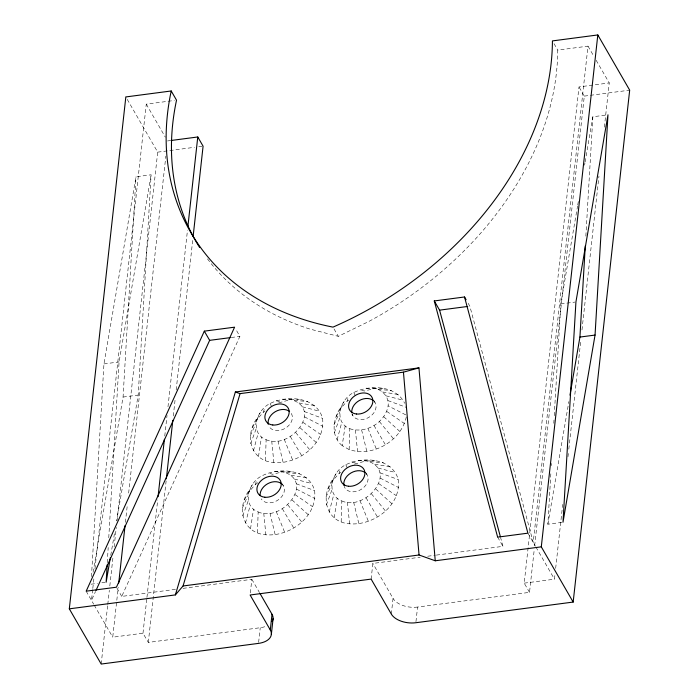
<?xml version="1.0" encoding="UTF-8"?>
<svg xmlns="http://www.w3.org/2000/svg" width="699" height="699" viewBox="0 0 699 699"><rect width="100%" height="100%" fill="white"/><g stroke="black" fill="none" stroke-linecap="round" stroke-linejoin="round"><path stroke-width="0.52" stroke-dasharray="3.5 2.62" d="M257.477 532.83L258.158 511.939C241.164 505.263 248.538 481.952 262.151 475.757C279.207 467.019 308.678 469.02 314.594 490.584C317.8 516.509 290.059 536.832 265.891 534.805C241.976 533.119 236.21 507.02 249.473 489.92M265.454 460.589L266.127 439.706C249.132 433.022 256.516 409.71 270.129 403.515C287.184 394.778 316.656 396.779 322.571 418.343C325.778 444.267 298.036 464.59 273.868 462.572C249.954 460.877 244.187 434.778 257.45 417.679M341.164 521.838L341.837 500.956C324.843 494.272 332.217 470.96 345.83 464.765C362.895 456.028 392.357 458.028 398.281 479.593C401.479 505.517 373.747 525.84 349.57 523.822C325.655 522.127 319.897 496.028 333.152 478.929M372.41 388.024C381.427 388.6 389.387 396.534 388.12 405.848L406.591 415.302C402.423 440.387 373.152 457.565 349.142 449.597L349.815 428.714C332.82 422.03 340.195 398.727 353.808 392.523C369.754 384.529 396.158 385.28 404.66 403.306M91.464 576.614L103.95 363.926L135.999 176.777L151.124 174.785L138.201 395.066L116.646 520.912M107.288 562.695L108.188 547.5M108.756 537.732L119.075 361.942L151.124 174.785M93.046 572.376L123.068 397.058L135.999 176.777M561.917 522.371L547.876 524.215L550.864 473.214M551.31 465.613L551.441 463.446M553.8 423.297L553.984 420.038M554.246 415.704L560.799 303.934L577.566 206.048M585.849 236.14L592.857 116.777L606.898 114.933M92.679 589.554L91.482 600.389L95.545 591.45M92.801 588.471L93.876 578.72M94.95 568.969L146.266 104.151L174.366 100.464M101.189 664.05L107.655 605.483M107.777 604.399L109.332 590.297M109.813 585.963L113.046 556.684M114.12 546.915L116.279 527.396M116.995 520.886L157.703 152.146L125.829 96.934M264.729 626.723A19.319 11.167 6.3 0 1 260.246 627.719L148.302 642.416L142.989 633.215L112.731 637.191L118.236 587.352M125.409 522.345L127.323 505.01M128.642 493.092L165.846 156.122M142.989 633.215L146.816 598.545M146.939 597.462L157.703 499.951M164.763 436.027L167.035 415.433M167.987 406.766L187.489 230.163M148.302 642.416L166.126 480.982M173.3 415.975L175.1 399.714M176.174 389.963L192.802 239.364M250.338 592.909L251.841 579.322L182.998 588.366M258.63 642.346L260.246 627.719M371.125 579.104L372.855 563.429L420.186 557.217M391.318 614.072L393.048 598.396L372.855 563.429M415.957 621.682L417.574 607.055L529.519 592.359L534.185 550.096M529.519 592.359L524.206 583.149L578.99 86.921L609.248 82.945L604.338 127.367M207.498 258.892A313.283 235.362 -30 0 0 310.164 329.15L338.299 336.324L368.871 321.444A313.283 235.362 -30 0 0 557.741 50.11L587.999 46.134L533.215 542.372L469.842 306.179L467.71 302.492M534.665 545.762L584.303 96.121L578.99 86.921M524.206 583.149L554.464 579.183L555.058 573.765M555.661 568.348L562.712 504.416M567.981 456.744L568.339 453.494M568.811 449.16L580.773 340.815M581.97 329.98L598.956 176.122M258.481 456.596L261.487 437.041M250.513 528.837L253.51 509.283M349.142 449.597L342.169 445.604L345.166 426.049M334.192 517.845L337.189 498.291M110.748 555.329L114.802 531.668M577.75 204.973L578.484 200.674M584.565 165.182L584.932 163.024M585.115 161.95L592.857 116.777M547.876 524.215L568.872 401.593M266.127 439.706C290.784 450.82 325.052 407.115 288.722 399.015M258.158 511.939C282.807 523.062 317.075 479.357 280.745 471.257M342.169 445.604C330.085 435.783 333.196 418.107 341.129 406.696M349.815 428.714C365.822 434.027 385.341 422.572 388.12 405.848M341.837 500.956C366.494 512.07 400.763 468.365 364.432 460.265M253.431 450.864L258.114 433.223M245.454 523.097L250.137 505.456M337.119 439.872L341.802 422.231M329.142 512.114L333.825 494.473M252.426 427.552L256.891 419.522L263.374 412.27L264.746 407.491M244.458 499.794L248.914 491.755L255.406 484.512L256.769 479.732M336.114 416.569L340.579 408.531L347.062 401.278L348.425 396.499M328.137 488.802L332.602 480.772L339.085 473.52L340.457 468.741M250.635 443.778L256.253 428.496M242.667 516.019L248.276 500.737M334.323 432.786L339.932 417.504M326.346 505.028L331.964 489.746M250.294 435.827L256.026 423.201M242.326 508.068L248.049 495.434M333.982 424.835L339.705 412.209M326.005 497.076L331.737 484.451M175.466 589.353L121.74 596.413L239.897 336.376L235.65 329.011M256.891 419.522L260.421 412.323M248.914 491.755L252.444 484.564M340.579 408.531L344.109 401.331M332.602 480.772L336.132 473.572M263.374 412.27L264.991 411.073M347.062 401.278L348.679 400.09M255.406 484.512L257.826 482.721M339.085 473.52L340.701 472.323M278.726 402.877L290.068 399.723L299.347 399.557M354.437 464.127L365.769 460.973L375.048 460.807M383.026 388.565L373.747 388.731L364.231 391.029L359.88 389.666M291.369 471.79L282.09 471.956L272.575 474.263L268.215 472.9M167.515 140.953L170.757 140.525M157.703 152.146L194.444 147.314M198.761 146.755L202.002 146.327M584.303 96.121L629.685 90.162M231.255 337.512L239.897 336.376M103.95 363.926L119.075 361.942M560.799 303.934L574.849 302.09M123.068 397.058L138.201 395.066M91.019 584.207L97.502 583.359M101.827 582.791L105.068 582.363M427.718 556.229L435.241 555.242M436.325 555.102L502.957 546.347L500.694 537.915M366.224 388.137L373.747 388.731M282.536 399.129L290.068 399.723M358.246 460.379L365.769 460.973M274.558 471.362L282.09 471.956M378.01 389.343L391.44 390.549M294.331 400.335L307.752 401.532M370.033 461.585L383.463 462.782M286.354 472.576L299.775 473.773M382.659 392.008L398.404 394.542M298.971 403L314.725 405.525M374.681 464.25L390.435 466.775M291.002 475.233L306.747 477.766M386.031 395.826L403.463 400.274M302.344 406.818L319.775 411.265M378.054 468.068L395.485 472.507M294.366 479.06L311.798 483.498M276.192 400.658L280.552 402.021M351.903 461.908L356.254 463.271M387.893 400.553L406.25 407.351M304.205 411.545L322.571 418.343M379.915 472.795L398.281 479.593M296.227 483.778L314.594 490.584M304.432 416.84L322.912 426.294M380.142 478.09L398.622 487.544M296.455 489.082L314.934 498.536M386.696 411.37L404.459 423.577M303.008 422.353L320.78 434.568M378.718 483.603L396.49 495.818M295.039 494.595L312.803 506.81M383.725 416.726L400.003 431.615M375.747 488.959L392.025 503.848M300.037 427.709L316.315 442.598M292.06 499.951L308.338 514.84M379.4 421.558L393.511 438.858M371.422 493.8L385.542 511.1M295.712 432.55L309.832 449.85M287.735 504.783L301.854 522.092M374.017 425.534L385.446 444.826M366.04 497.775L377.469 517.068M290.33 436.526L301.758 455.818M282.361 508.767L293.781 528.06M587.999 46.134L593.993 56.523M596.168 60.297L609.248 82.945M554.019 43.67L557.741 50.11M527.902 533.171L535.39 546.146M535.932 547.09L554.464 579.183M497.644 537.147L502.957 546.347M334.052 328.958L338.299 336.324M373.904 400.588L374.97 402.432M351.789 413.791L352.855 415.625M365.935 472.83L366.992 474.665M146.266 104.151L165.34 137.179M282.247 483.822L283.313 485.656M251.841 579.322L259.478 592.56M116.96 588.13L121.74 596.413M86.169 591.188L93.666 604.163M94.208 605.107L112.731 637.191M353.808 392.523L355.127 395.311M345.83 464.765L347.158 467.552M270.129 403.515L271.448 406.302M367.954 428.391L376.342 449.108M359.976 500.633L368.364 521.349M284.266 439.383L292.663 460.099M276.288 511.616L284.685 532.341M361.61 429.92L366.826 451.414M353.633 502.162L358.849 523.656M277.922 440.912L283.147 462.406M269.945 513.153L275.17 534.639M355.424 430.034L357.547 451.58M347.447 502.275L349.57 523.822M271.736 441.025L273.868 462.572M263.759 513.267L265.891 534.805M417.574 607.055A19.319 11.167 6.3 0 1 393.048 598.396M373.921 401.095A12.879 9.672 -30 0 1 368.967 417.286A12.879 9.672 -30 0 1 352.147 414.096M291.291 413.424A12.879 9.672 -30 0 1 285.279 428.269A12.879 9.672 -30 0 1 269.167 426.617M281.627 483.752A12.879 9.672 -30 0 1 278.709 499.575A12.879 9.672 -30 0 1 261.199 498.859M365.944 473.337A12.879 9.672 -30 0 1 360.99 489.518A12.879 9.672 -30 0 1 344.17 486.329"/><path stroke-width="1.05" d="M107.165 564.862L106.143 582.223L110.381 557.487M569.982 395.136L579.925 337.058L585.273 245.908M595.05 335.074L607.981 114.793L575.932 301.942L563.001 522.223L595.05 335.074L579.925 337.058M69.315 608.838L125.829 96.934L171.211 90.975A313.283 235.362 -30 0 0 332.986 327.123A313.283 235.362 -30 0 0 552.428 40.909L597.811 34.95L629.685 90.162L573.171 602.066L415.844 622.73A19.319 11.167 6.3 0 1 391.318 614.072L371.125 579.104L250.111 594.998L270.295 629.965A19.319 11.167 6.3 0 1 258.516 643.386L101.189 664.05L69.315 608.838L175.37 594.91L183.059 585.98L240.08 393.616L403.454 372.156L418.954 367.884L435.241 560.781L541.297 546.854L573.171 602.066M118.716 583.018L125.051 525.596M158.061 496.701L164.396 439.278M187.961 225.829L197.773 136.978L171.84 140.385M166.362 478.815L172.819 420.309M193.16 236.113L203.086 146.187L197.773 136.978M270.295 629.965L272.025 614.29L260.019 593.503M271.352 634.369L273.082 618.702M541.297 546.854L597.811 34.95M175.37 594.91L235.353 391.999L418.954 367.884M204.326 331.143L86.169 591.188L116.427 587.212L234.584 327.176L204.326 331.143L209.639 340.352L95.99 590.463M464.529 296.979L527.902 533.171L497.644 537.147L434.271 300.946L464.529 296.979L466.119 299.731M209.639 340.352L230.172 337.652M434.271 300.946L439.584 310.146L467.675 306.459M183.059 585.98L419.051 554.989L435.241 560.781M235.353 391.999L240.08 393.616M171.211 90.975L176.524 100.175A313.283 235.362 -30 0 0 199.617 247.472M439.584 310.146L500.414 536.858M403.454 372.156L419.051 554.989M272.025 614.29A19.319 11.167 6.3 0 1 272.156 621.507M351.798 412.41A12.879 9.672 -30 0 1 359.347 400.501A12.879 9.672 -30 0 1 373.283 400.518M268.241 424.258A12.879 9.672 -30 0 1 275.179 411.763A12.879 9.672 -30 0 1 289.604 411.51M260.133 495.643A12.879 9.672 -30 0 1 267.691 483.725A12.879 9.672 -30 0 1 281.627 483.752M343.952 485.508A12.879 9.672 -30 0 1 350.889 473.013A12.879 9.672 -30 0 1 365.315 472.76M356.481 414.009A12.879 9.672 -30 0 0 372.716 399.269A12.879 9.672 -30 0 0 352.986 397.242A12.879 9.672 -30 0 0 356.481 414.009M272.793 425.001A12.879 9.672 -30 0 0 289.028 410.261A12.879 9.672 -30 0 0 269.298 408.233A12.879 9.672 -30 0 0 272.793 425.001M264.816 497.242A12.879 9.672 -30 0 0 281.05 482.502A12.879 9.672 -30 0 0 261.321 480.475A12.879 9.672 -30 0 0 264.816 497.242M348.504 486.251A12.879 9.672 -30 0 0 364.738 471.51A12.879 9.672 -30 0 0 345.009 469.483A12.879 9.672 -30 0 0 348.504 486.251"/></g></svg>
